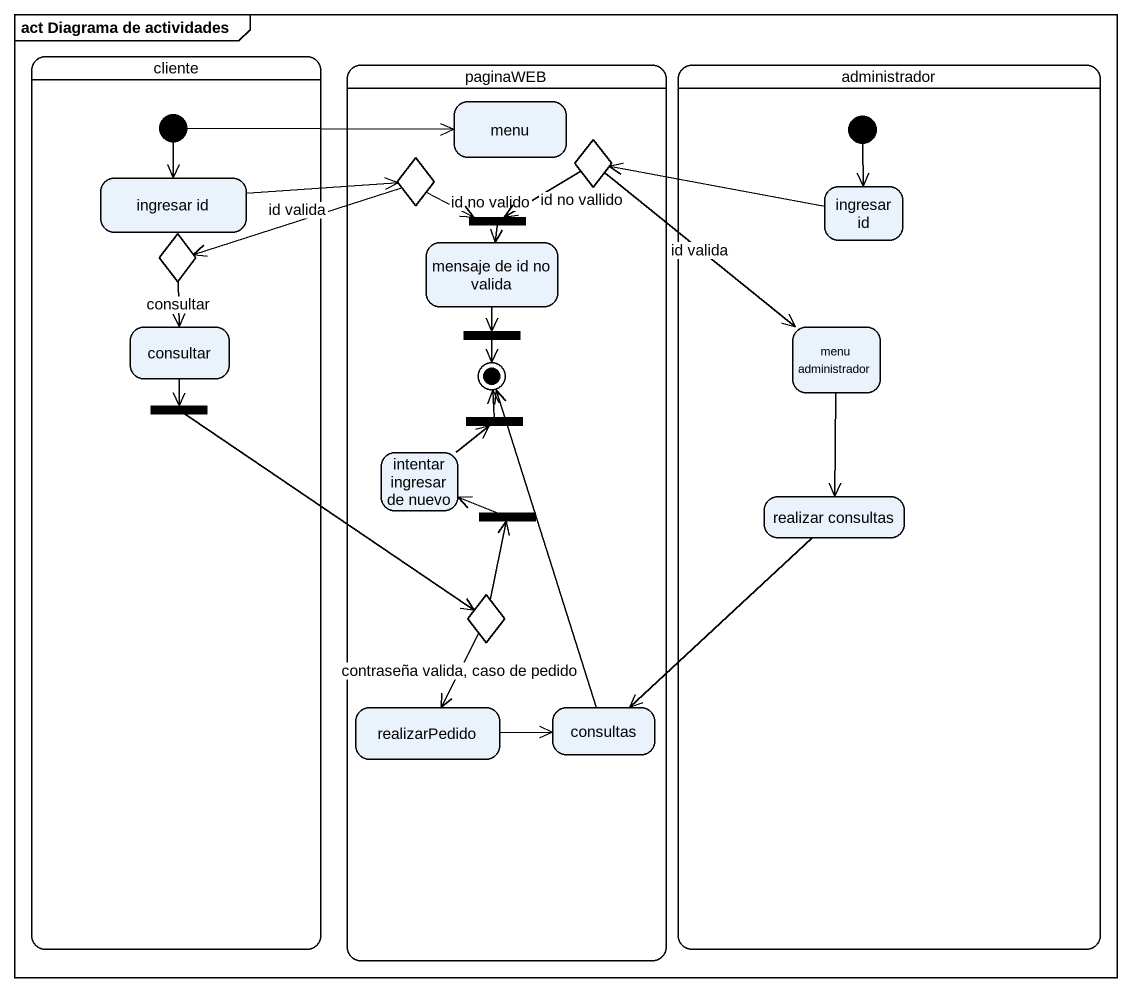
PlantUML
@startuml
mainframe act Diagrama de actividades
hide empty description
state cliente {
  state initial1 <<start>>
  state "ingresar id" as ingresar_id
  state choice3 <<choice>>
  state consultar
  state fork3 <<fork>>
}
state paginaWEB {
  state menu
  state choice1 <<choice>>
  state choice2 <<choice>>
  state "mensaje de id no valida" as mensaje_de_id_no_valida
  state fork1 <<join>>
  state fork2 <<fork>>
  state fork4 <<fork>>
  state "intentar ingresar de nuevo" as intentar_ingresar_de_nuevo
  state fork5 <<fork>>
  state choice4 <<choice>>
  state realizarPedido
  state consultas
  fork2 --> [*]
  fork4 -up-> [*]
  consultas -up-> [*]
}
state administrador {
  state "ingresar id" as ingresar_id_2
  state "menu administrador" as menu_administrador
  state "realizar consultas" as realizar_consultas
  [*] --> ingresar_id_2
}
initial1 -right-> menu
initial1 --> ingresar_id
ingresar_id -right-> choice1
choice1 -left-> choice3 : id valida
choice1 -right-> fork1 : id no valido
choice2 --> fork1 : id no vallido
choice2 --> menu_administrador : id valida
ingresar_id_2 -left-> choice2
choice3 --> consultar : consultar
mensaje_de_id_no_valida --> fork2
fork1 --> mensaje_de_id_no_valida
consultar --> fork3
menu_administrador --> realizar_consultas
fork3 --> choice4
intentar_ingresar_de_nuevo -up-> fork4
realizar_consultas --> consultas
fork5 -left-> intentar_ingresar_de_nuevo
choice4 -up-> fork5
choice4 --> realizarPedido : contraseña valida, caso de pedido
realizarPedido -right-> consultas
@enduml
